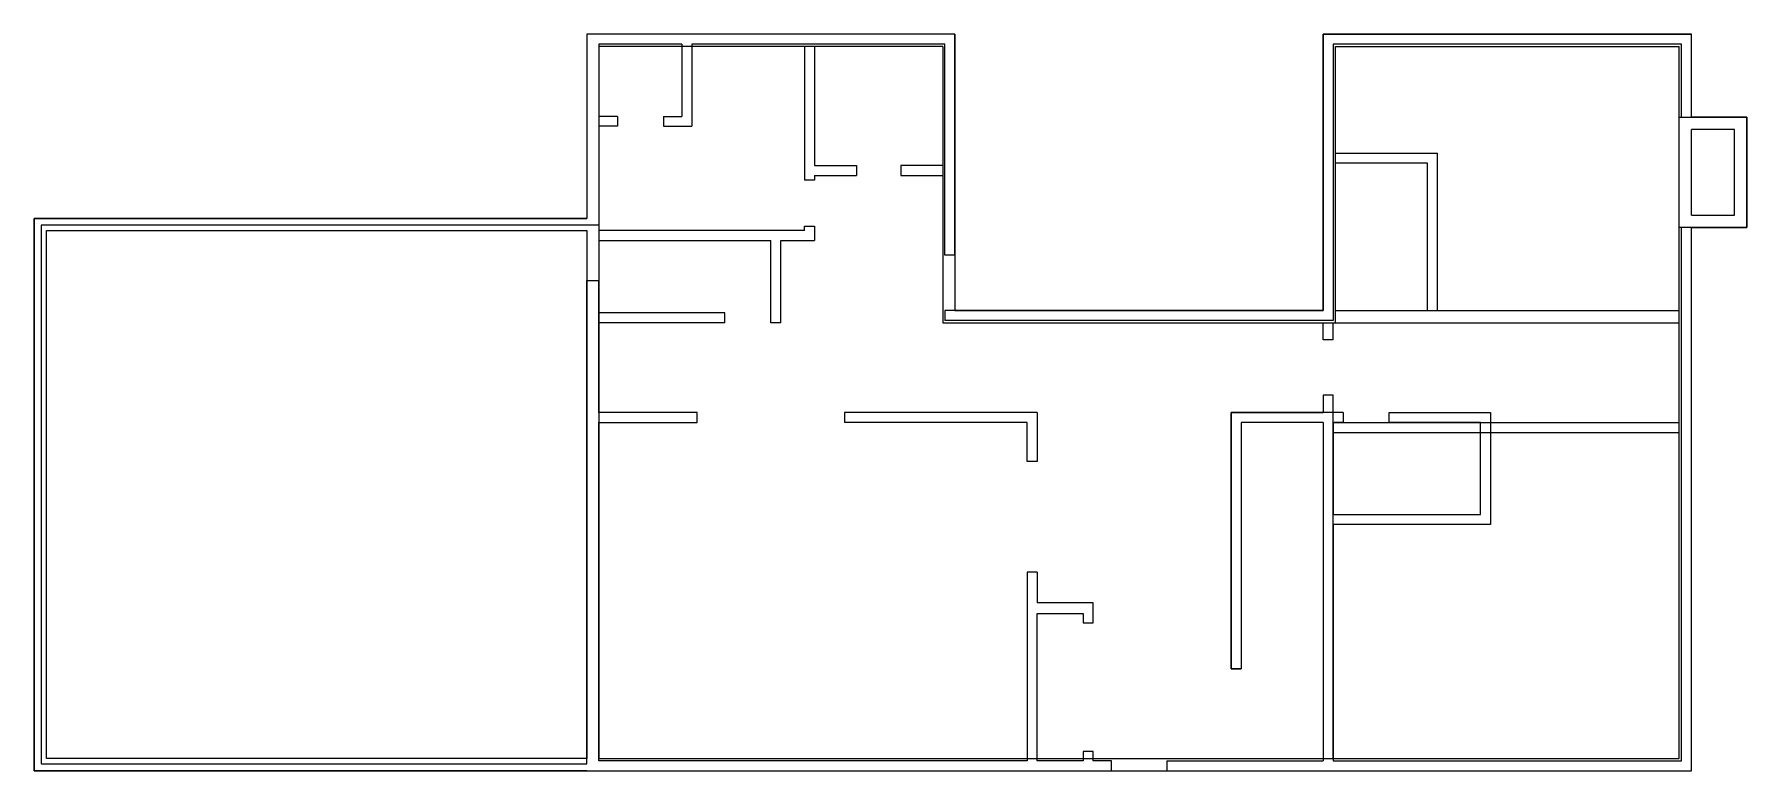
# Model space of a CAD drawing. Header units: inches. Extents: x -360 to 756, y 0 to 480.
import ezdxf

# ---------------------------------------------------------------- set-up
doc = ezdxf.new("R2010")
doc.units = ezdxf.units.IN
doc.header["$MEASUREMENT"] = 0
doc.layers.add('basement', color=130, linetype='Continuous')
doc.layers.add('first floor', color=30, linetype='Continuous')

msp = doc.modelspace()

# ---------------------------------------------------------------- linework, layer by layer
at = {"layer": 'basement'}
for p, q in [((240, 480), (0, 480)), ((0, 480), (0, 360)), ((240, 480), (240, 300)), ((480, 300), (480, 480)), ((480, 480), (720, 480)), ((720, 426), (720, 480)), ((232, 472), (8, 472)), ((8, 472), (8, 8)), ((142, 472), (142, 385)), ((148.5, 472), (148.5, 394.5)), ((232, 472), (232, 292)), ((488, 472), (712, 472)), ((488, 292), (488, 472)), ((712, 8), (712, 472)), ((756, 426), (720, 426)), ((756, 354), (756, 426)), ((720, 362), (720, 418)), ((748, 418), (720, 418)), ((748, 362), (748, 418)), ((488, 402.5), (554.5, 402.5)), ((554.5, 300), (554.5, 402.5)), ((148.5, 394.5), (175.75, 394.5)), ((175.75, 394.5), (175.75, 388)), ((232, 394.5), (204.75, 394.5)), ((204.75, 394.5), (204.75, 388)), ((548, 396), (488, 396)), ((548, 300), (548, 396)), ((148.5, 385), (142, 385)), ((148.5, 388), (175.75, 388)), ((148.5, 388), (148.5, 385)), ((204.75, 388), (232, 388)), ((-360, 0), (-360, 360)), ((-360, 360), (0, 360)), ((720, 362), (748, 362)), ((-352, 8), (-352, 352)), ((-352, 352), (0, 352)), ((0, 352), (0, 8)), ((142, 352), (8, 352)), ((142, 352), (142, 355)), ((142, 355), (148.5, 355)), ((148.5, 355), (148.5, 345.5)), ((720, 354), (756, 354)), ((720, 0), (720, 354)), ((8, 345.5), (120, 345.5)), ((120, 292), (120, 345.5)), ((126.5, 292), (126.5, 345.5)), ((126.5, 345.5), (148.5, 345.5)), ((90, 298.5), (8, 298.5)), ((90, 292), (8, 292)), ((90, 292), (90, 298.5)), ((126.5, 292), (120, 292)), ((232, 292), (488, 292)), ((240, 300), (480, 300)), ((480, 280.75), (480, 292)), ((486.5, 280.75), (486.5, 292)), ((488, 300), (712, 300)), ((488, 292), (712, 292)), ((486.5, 280.75), (480, 280.75)), ((486.5, 244.75), (480, 244.75)), ((480, 244.75), (480, 233.5)), ((486.5, 8), (486.5, 244.75)), ((420, 66.5), (420, 233.5)), ((420, 233.5), (480, 233.5)), ((480, 227), (426.5, 227)), ((426.5, 227), (426.5, 66.5)), ((480, 227), (480, 8)), ((486.5, 227), (712, 227)), ((486.5, 220.5), (712, 220.5)), ((426.5, 66.5), (420, 66.5)), ((0, 0), (-360, 0)), ((0, 8), (-352, 8)), ((0, 0), (720, 0)), ((8, 8), (712, 8))]:
    msp.add_line(p, q, dxfattribs=at)
at = {"layer": 'first floor'}
for p, q in [((240, 480), (0, 480)), ((0, 480), (0, 360)), ((240, 336), (240, 480)), ((720, 480), (480, 480)), ((480, 480), (480, 300)), ((720, 426), (720, 480)), ((62, 473.5), (8, 473.5)), ((8, 473.5), (8, 426.5)), ((62, 473.5), (62, 426.5)), ((233.5, 473.5), (68.5, 473.5)), ((68.5, 473.5), (68.5, 420)), ((233.5, 336), (233.5, 473.5)), ((713.5, 473.5), (486.5, 473.5)), ((486.5, 473.5), (486.5, 293.5)), ((713.5, 426), (713.5, 473.5)), ((20, 426.5), (8, 426.5)), ((20, 426.5), (20, 420)), ((50, 426.5), (62, 426.5)), ((50, 426.5), (50, 420)), ((712, 426), (756, 426)), ((712, 354), (712, 426)), ((756, 426), (756, 354)), ((20, 420), (8, 420)), ((8, 420), (8, 355.5)), ((50, 420), (68.5, 420)), ((-360, 360), (-360, 0)), ((0, 360), (-360, 360)), ((-355.5, 355.5), (-355.5, 4.5)), ((8, 355.5), (-355.5, 355.5)), ((756, 354), (712, 354)), ((713.5, 6.5), (713.5, 354)), ((720, 0), (720, 354)), ((240, 336), (233.5, 336)), ((0, 4.5), (0, 319.5)), ((0, 319.5), (8, 319.5)), ((8, 233.5), (8, 319.5)), ((480, 300), (233.5, 300)), ((233.5, 300), (233.5, 293.5)), ((486.5, 293.5), (233.5, 293.5)), ((72, 233.5), (8, 233.5)), ((8, 6.5), (8, 227)), ((8, 227), (72, 227)), ((72, 227), (72, 233.5)), ((293.5, 233.5), (168, 233.5)), ((168, 233.5), (168, 227)), ((287, 227), (168, 227)), ((287, 201.5), (287, 227)), ((293.5, 233.5), (293.5, 201.5)), ((493, 233.5), (420, 233.5)), ((420, 233.5), (420, 66.5)), ((426.5, 227), (426.5, 66.5)), ((480, 227), (426.5, 227)), ((480, 227), (480, 6.5)), ((486.5, 227), (486.5, 167)), ((493, 227), (486.5, 227)), ((493, 233.5), (493, 227)), ((523, 227), (523, 233.5)), ((523, 233.5), (589, 233.5)), ((582.5, 227), (523, 227)), ((582.5, 167), (582.5, 227)), ((589, 233.5), (589, 160.5)), ((293.5, 201.5), (287, 201.5)), ((486.5, 167), (582.5, 167)), ((589, 160.5), (486.5, 160.5)), ((486.5, 160.5), (486.5, 6.5)), ((287, 129.5), (287, 6.5)), ((293.5, 129.5), (287, 129.5)), ((293.5, 129.5), (293.5, 109.5)), ((330, 109.5), (293.5, 109.5)), ((293.5, 6.5), (293.5, 102.5)), ((293.5, 102.5), (323.5, 102.5)), ((323.5, 102.5), (323.5, 96.5)), ((330, 96.5), (330, 109.5)), ((323.5, 96.5), (330, 96.5)), ((420, 66.5), (426.5, 66.5)), ((330, 12.5), (323.5, 12.5)), ((323.5, 12.5), (323.5, 6.5)), ((330, 6.5), (330, 12.5)), ((-360, 0), (342, 0)), ((-355.5, 4.5), (0, 4.5)), ((287, 6.5), (8, 6.5)), ((323.5, 6.5), (293.5, 6.5)), ((342, 6.5), (330, 6.5)), ((342, 0), (342, 6.5)), ((378, 6.5), (378, 0)), ((378, 6.5), (480, 6.5)), ((486.5, 6.5), (713.5, 6.5)), ((378, 0), (720, 0))]:
    msp.add_line(p, q, dxfattribs=at)

doc.saveas('drawing.dxf')
